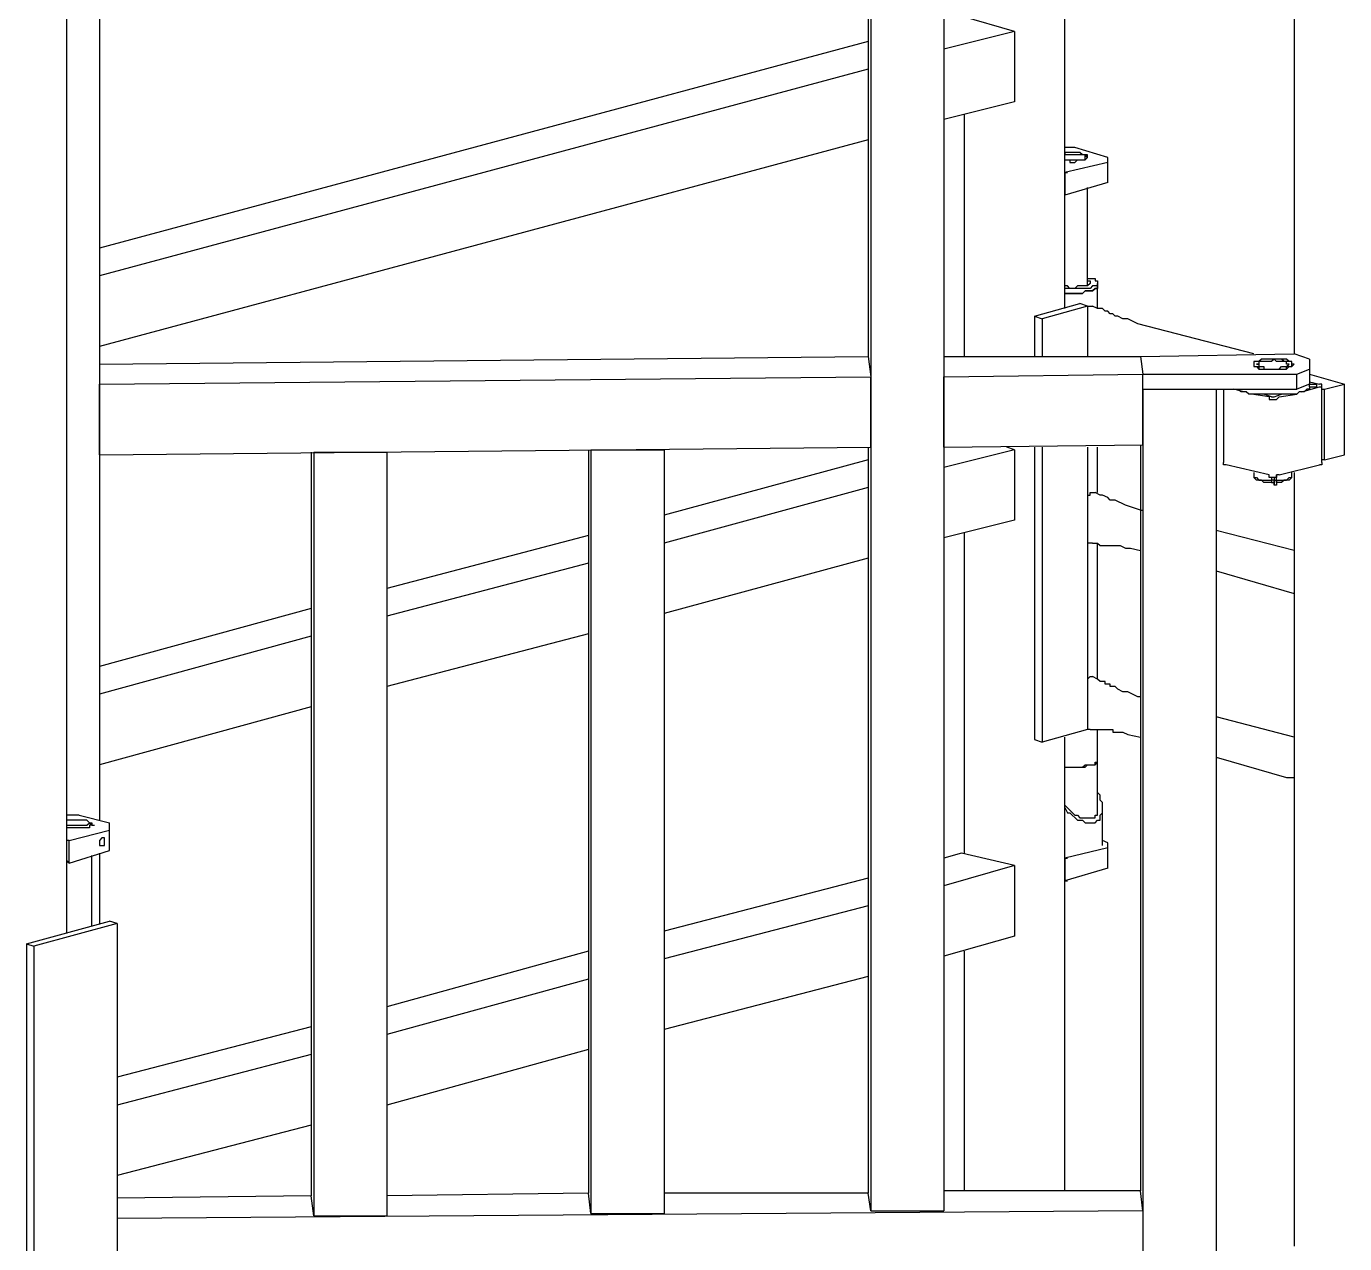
# Model space of a CAD drawing. Extents: x 855 to 1547, y 199 to 1196.
# Drawn here: x 1355.6 to 1409.4, y 1113.8 to 1163.6 of the extents above; entities that cross this region are included whole.
import ezdxf

# ---------------------------------------------------------------- set-up
doc = ezdxf.new("R2010")
doc.units = 0
doc.layers.add('2345-64C-02_Sort_layout', color=7, linetype='CONTINUOUS')

msp = doc.modelspace()

# ---------------------------------------------------------------- linework, layer by layer
at = {"layer": '2345-64C-02_Sort_layout', "color": 7}
for points in [[(1407.38427, 1178.4234), (1407.38427, 1150.19727)], [(1398.0099, 1152.05154), (1398.0099, 1175.84802)], [(1390.07778, 1173.78772), (1390.07778, 1115.17214), (1389.97468, 1115.89325)], [(1393.06517, 1173.89073), (1393.06517, 1115.17214)], [(1389.97468, 1171.52139), (1389.97468, 1150.09425)], [(1357.21593, 1126.5038), (1357.21593, 1167.9159)], [(1358.55512, 1165.34053), (1358.55512, 1131.13948)], [(1395.9496, 1163.3832), (1393.78628, 1164.00124)], [(1395.9496, 1163.3832), (1393.06517, 1162.66205)], [(1395.9496, 1163.3832), (1395.9496, 1160.49877), (1393.06517, 1159.77767)], [(1389.97468, 1162.97114), (1358.55512, 1154.5239)], [(1389.97468, 1161.83797), (1358.55512, 1153.39073)], [(1393.88925, 1159.9837), (1393.88925, 1150.09425)], [(1389.97468, 1158.95359), (1358.55512, 1150.50631)], [(1398.83402, 1158.33546), (1398.731, 1158.33546), (1398.62799, 1158.43847), (1398.00985, 1158.43847), (1398.00985, 1158.33546)], [(1398.42196, 1158.6445), (1398.0099, 1158.6445)], [(1399.76115, 1158.23244), (1398.42196, 1158.6445)], [(1398.0099, 1158.12943), (1398.83402, 1158.12943), (1398.83402, 1158.33546), (1398.00985, 1158.33546), (1398.0099, 1158.33546)], [(1398.0099, 1158.12943), (1398.21593, 1158.12943), (1398.21593, 1158.02641), (1398.42196, 1158.02641), (1398.52497, 1158.12943), (1398.83402, 1158.12943), (1398.93703, 1158.23244), (1398.93703, 1158.33546), (1398.83402, 1158.33546)], [(1399.76115, 1158.02641), (1398.0099, 1157.6144)], [(1398.93703, 1158.23244), (1398.83402, 1158.33546)], [(1399.76115, 1158.02641), (1399.76115, 1158.23244)], [(1399.76115, 1157.20229), (1399.76115, 1158.02641)], [(1398.0099, 1157.6144), (1398.0099, 1156.68722)], [(1398.0099, 1157.6144), (1398.11291, 1157.6144)], [(1399.76115, 1157.20229), (1398.0099, 1156.68722)], [(1398.0099, 1156.79023), (1398.0099, 1156.68722)], [(1398.93703, 1152.97867), (1398.93703, 1156.99626)], [(1398.83402, 1152.97867), (1398.52497, 1152.97867), (1398.42196, 1152.87566), (1398.21593, 1152.87566), (1398.11291, 1152.97867), (1398.00985, 1152.97867)], [(1398.0099, 1152.66963), (1398.731, 1152.66959), (1398.83402, 1152.77264), (1399.14302, 1152.77264), (1399.24604, 1152.87566), (1399.34905, 1152.87566), (1399.34905, 1152.97867)], [(1398.93703, 1153.1847), (1399.04001, 1153.1847), (1399.04001, 1153.08169), (1398.93703, 1152.97867), (1398.83402, 1152.97867)], [(1398.93703, 1153.28772), (1399.24604, 1153.28772), (1399.24604, 1153.1847), (1399.34905, 1153.1847), (1399.34905, 1152.97867), (1399.14302, 1152.97867), (1399.04001, 1152.87566)], [(1398.93703, 1152.97867), (1398.93703, 1153.08169)], [(1399.34909, 1152.97867), (1399.34905, 1152.87566), (1399.24604, 1152.87566), (1399.14302, 1152.77264), (1399.04001, 1152.77264)], [(1399.34909, 1152.97867), (1399.34909, 1153.08169)], [(1399.34909, 1152.05154), (1399.34909, 1152.97867)], [(1399.04001, 1152.87566), (1398.00985, 1152.87566)], [(1399.04001, 1152.77264), (1398.83402, 1152.77264), (1398.731, 1152.66959), (1398.00985, 1152.66959)], [(1396.77372, 1151.74249), (1398.62799, 1152.25757)], [(1398.93703, 1152.15455), (1397.08276, 1151.63948)], [(1398.93703, 1152.15455), (1398.62799, 1152.25757)], [(1398.93703, 1152.15455), (1398.93703, 1150.09425)], [(1398.93703, 1152.15455), (1399.04001, 1152.15455), (1399.14302, 1152.15455)], [(1400.99733, 1151.43345), (1400.58523, 1151.63948), (1400.3792, 1151.63948), (1400.17321, 1151.74249), (1400.0702, 1151.74249), (1399.96718, 1151.84551), (1399.86417, 1151.84551), (1399.76115, 1151.94852), (1399.65814, 1151.94852), (1399.55512, 1152.05154), (1399.34905, 1152.05154), (1399.14302, 1152.15455)], [(1396.77372, 1151.74249), (1396.77372, 1150.09425)], [(1396.77372, 1151.74249), (1397.08276, 1151.63948)], [(1397.08276, 1151.63948), (1397.08276, 1150.09425)], [(1405.73603, 1150.19727), (1400.99733, 1151.43345)], [(1358.55512, 1149.78516), (1389.97468, 1150.09425)], [(1389.97468, 1150.09425), (1390.07778, 1149.27013)], [(1393.06517, 1150.09425), (1401.10035, 1150.09425)], [(1401.10035, 1150.09425), (1407.38427, 1150.19727)], [(1401.10035, 1150.09425), (1401.20336, 1149.37315)], [(1401.10035, 1150.09425), (1401.20336, 1149.37315)], [(1406.56015, 1149.57918), (1407.07518, 1149.57918), (1407.17824, 1149.68219), (1407.28125, 1149.68219), (1407.38427, 1149.78516), (1407.28125, 1149.78516), (1407.28125, 1149.88818), (1407.17824, 1149.88818), (1407.07518, 1149.99119), (1406.04507, 1149.99119), (1405.94206, 1149.88818), (1405.83904, 1149.88826), (1405.73599, 1149.88818), (1405.73599, 1149.68219), (1405.83904, 1149.68219), (1405.94206, 1149.57918), (1406.56015, 1149.57918)], [(1407.28125, 1149.78516), (1407.28125, 1149.88818), (1406.97217, 1149.88818), (1406.86915, 1149.99119), (1406.04507, 1149.99119), (1405.94206, 1149.88818), (1405.73599, 1149.88818), (1405.73599, 1149.68219), (1405.94206, 1149.68219), (1405.94206, 1149.57918), (1406.04507, 1149.57918), (1407.07518, 1149.57918), (1407.07518, 1149.68219), (1407.28125, 1149.68219), (1407.28125, 1149.78516)], [(1405.73603, 1149.78516), (1405.73603, 1149.68219)], [(1407.17824, 1149.78516), (1407.07518, 1149.78516), (1407.07518, 1149.88818), (1406.66316, 1149.88818), (1406.56015, 1149.99119), (1406.45713, 1149.88818), (1405.94206, 1149.88818), (1405.94206, 1149.78516), (1405.83904, 1149.78516), (1405.94206, 1149.78516), (1405.94206, 1149.68219), (1406.14809, 1149.68219), (1406.14809, 1149.57918), (1406.35412, 1149.57918), (1406.45713, 1149.57918), (1406.76614, 1149.57918), (1406.86915, 1149.68219), (1407.07518, 1149.68219), (1407.17824, 1149.78516)], [(1407.28125, 1149.68219), (1407.28125, 1149.78516)], [(1408.00232, 1149.99124), (1407.38427, 1150.19727)], [(1408.00232, 1149.99124), (1408.00232, 1149.57918)], [(1358.55512, 1148.96109), (1390.07778, 1149.27013)], [(1390.07778, 1146.38571), (1390.07778, 1149.27013)], [(1393.06517, 1146.38571), (1393.06517, 1149.27013), (1401.20336, 1149.37315)], [(1401.20336, 1148.75506), (1401.20336, 1149.37315), (1407.48728, 1149.37315)], [(1401.20336, 1146.48872), (1401.20336, 1149.37315)], [(1407.48728, 1149.37315), (1408.00232, 1149.57918)], [(1408.00232, 1149.57918), (1408.00232, 1148.96109), (1407.48728, 1148.75506)], [(1407.48728, 1148.75506), (1407.48728, 1149.37315)], [(1408.00232, 1149.37315), (1409.44461, 1148.96109)], [(1358.55512, 1146.07671), (1358.55512, 1148.96109)], [(1401.20336, 1148.75506), (1407.48728, 1148.75506)], [(1401.20336, 1148.75506), (1401.20336, 1112.90581)], [(1401.20336, 1148.75506), (1404.19076, 1148.75506), (1404.19076, 1112.90581)], [(1404.49985, 1148.75506), (1404.49985, 1145.76762)], [(1405.32397, 1148.65208), (1404.91191, 1148.75506)], [(1407.5903, 1148.65208), (1407.48728, 1148.54898), (1405.52996, 1148.54898), (1405.42694, 1148.652), (1405.22095, 1148.652), (1405.11794, 1148.75501)], [(1408.00232, 1148.85807), (1408.00232, 1148.75501), (1407.89934, 1148.75501), (1407.79633, 1148.652), (1407.5903, 1148.652)], [(1407.69331, 1148.65208), (1408.41442, 1148.85807)], [(1408.00232, 1149.0641), (1408.41442, 1148.96109)], [(1408.00232, 1148.85807), (1408.00232, 1148.96109)], [(1408.00232, 1148.96109), (1408.31141, 1148.96109)], [(1408.00232, 1148.85807), (1408.31141, 1148.85807)], [(1408.31141, 1148.85807), (1408.31136, 1148.96109)], [(1408.41442, 1148.85807), (1408.51744, 1148.85807), (1408.51744, 1148.96109), (1408.41442, 1148.96109)], [(1408.51744, 1145.76762), (1408.51744, 1148.85807)], [(1408.51744, 1148.75506), (1408.62045, 1148.75506)], [(1408.62045, 1145.87063), (1408.62045, 1148.75506), (1409.44461, 1148.96109)], [(1409.44461, 1146.07671), (1409.44461, 1148.96109)], [(1406.35412, 1148.44601), (1405.63301, 1148.54898)], [(1406.45713, 1148.44601), (1406.14809, 1148.54898)], [(1406.35412, 1148.44601), (1406.35412, 1148.343), (1406.66316, 1148.343), (1406.76614, 1148.44601)], [(1406.45713, 1148.44601), (1406.56015, 1148.44601), (1406.86924, 1148.54898)], [(1406.76614, 1148.44601), (1407.48728, 1148.54898)], [(1358.55512, 1146.07671), (1390.07778, 1146.38571)], [(1367.31141, 1146.17968), (1367.31141, 1114.96611), (1367.20839, 1115.79023)], [(1367.20839, 1146.17968), (1367.20839, 1115.79023)], [(1367.31141, 1146.17968), (1370.29884, 1146.17968), (1370.29884, 1114.96611)], [(1378.64306, 1146.28269), (1378.64306, 1115.06913), (1378.54009, 1115.89325)], [(1378.54009, 1146.28269), (1378.54009, 1115.89325)], [(1378.64306, 1146.28269), (1381.6305, 1146.28269), (1381.6305, 1115.06913)], [(1389.97468, 1146.38571), (1389.97468, 1115.89325)], [(1393.06517, 1146.38571), (1401.20336, 1146.48872)], [(1395.9496, 1146.28269), (1393.06517, 1145.56159)], [(1395.9496, 1146.28269), (1395.9496, 1143.39827), (1393.06517, 1142.67717)], [(1395.9496, 1146.28269), (1395.64055, 1146.38571)], [(1396.77372, 1146.38571), (1396.77372, 1134.43596)], [(1398.93703, 1146.38571), (1398.93703, 1134.84802), (1397.08276, 1134.33295)], [(1397.08276, 1146.38571), (1397.08276, 1134.33295)], [(1399.34909, 1144.53144), (1399.34909, 1146.38571)], [(1401.10035, 1146.48872), (1401.10035, 1115.99626)], [(1408.62045, 1145.87063), (1409.44461, 1146.07671)], [(1389.97468, 1145.87063), (1381.6305, 1143.6043)], [(1404.60286, 1145.6646), (1404.4998, 1145.6646), (1404.4998, 1145.76762)], [(1406.35412, 1145.25254), (1404.60286, 1145.6646)], [(1406.76614, 1145.25254), (1408.41442, 1145.6646)], [(1408.51744, 1145.76762), (1408.51744, 1145.6646), (1408.41442, 1145.6646)], [(1408.62045, 1145.87063), (1408.51744, 1145.87063)], [(1405.73603, 1145.25254), (1405.73599, 1145.14953), (1405.83904, 1145.14953), (1405.94206, 1145.04651), (1406.45713, 1145.04651)], [(1405.73603, 1145.35556), (1405.73603, 1145.25254)], [(1405.73603, 1145.14953), (1405.83904, 1145.04651)], [(1406.45713, 1144.9435), (1406.14809, 1144.94346), (1406.04507, 1145.04651), (1405.83904, 1145.04651)], [(1406.76614, 1145.25254), (1406.66316, 1145.25254), (1406.66316, 1145.14953), (1406.35412, 1145.14953), (1406.35412, 1145.25254)], [(1406.45713, 1145.14953), (1406.45713, 1144.9435)], [(1406.56015, 1145.14953), (1406.56015, 1145.04651), (1406.45713, 1145.04651), (1406.45713, 1144.94346), (1406.56015, 1144.94346)], [(1406.56015, 1145.14953), (1406.56015, 1145.04651)], [(1406.56015, 1145.04651), (1406.56015, 1144.84048)], [(1406.56015, 1145.04651), (1406.66316, 1145.04651), (1406.66316, 1144.84044), (1406.56015, 1144.84044)], [(1406.56015, 1144.84048), (1406.56015, 1145.04651)], [(1406.56015, 1145.04651), (1406.56015, 1144.9435)], [(1406.66316, 1144.9435), (1406.66316, 1145.25254)], [(1406.66316, 1145.04651), (1407.07518, 1145.04651), (1407.17824, 1145.14953), (1407.28125, 1145.14953), (1407.28125, 1145.25254)], [(1407.17824, 1145.04651), (1406.97217, 1145.04651), (1406.86915, 1144.94346), (1406.66316, 1144.94346)], [(1407.17824, 1145.04651), (1407.28125, 1145.14953)], [(1407.28125, 1145.25254), (1407.28125, 1145.35556)], [(1407.38427, 1145.35556), (1407.38427, 1113.72993)], [(1389.97468, 1144.73751), (1381.6305, 1142.47114)], [(1398.93703, 1144.42842), (1399.04001, 1144.42842), (1399.04001, 1144.53144), (1399.24604, 1144.53144)], [(1401.10035, 1143.81033), (1400.48222, 1144.01636), (1400.0702, 1144.22239), (1399.86417, 1144.22239), (1399.76115, 1144.32541), (1399.55512, 1144.42842), (1399.45211, 1144.42842), (1399.24604, 1144.53144)], [(1401.10035, 1143.81033), (1401.20336, 1143.81033)], [(1378.54009, 1142.78018), (1370.29884, 1140.61686)], [(1393.88925, 1142.8832), (1393.88925, 1129.80028)], [(1407.38427, 1142.16209), (1404.19076, 1142.98621)], [(1399.14311, 1142.47114), (1399.04001, 1142.47114), (1398.93703, 1142.47114)], [(1399.14311, 1142.47114), (1399.34905, 1142.47114), (1399.45211, 1142.36812), (1400.27619, 1142.36812), (1400.48222, 1142.26511), (1400.68829, 1142.26511)], [(1399.34909, 1136.90832), (1399.34909, 1142.47114)], [(1400.68829, 1142.26511), (1401.10035, 1142.16209)], [(1389.97468, 1141.85305), (1381.6305, 1139.58671)], [(1378.54009, 1141.64702), (1370.29884, 1139.4837)], [(1404.19076, 1141.33797), (1407.38427, 1140.41083)], [(1367.20839, 1139.79274), (1358.55512, 1137.4234)], [(1367.20839, 1138.65958), (1358.55512, 1136.29023)], [(1378.54009, 1138.76259), (1370.29884, 1136.59928)], [(1398.93703, 1136.90832), (1399.04001, 1137.01134), (1399.14302, 1137.01134)], [(1400.99733, 1136.18722), (1400.58523, 1136.39325), (1400.3792, 1136.39325), (1400.17321, 1136.49626), (1400.0702, 1136.59928), (1399.86417, 1136.59928), (1399.86417, 1136.70229), (1399.65814, 1136.70229), (1399.65814, 1136.80531), (1399.45211, 1136.80531), (1399.34905, 1136.90832), (1399.14302, 1137.01134)], [(1367.20839, 1135.77516), (1358.55512, 1133.40581)], [(1401.10035, 1136.18722), (1400.99733, 1136.18722)], [(1407.38427, 1134.53898), (1404.19076, 1135.3631)], [(1399.04001, 1134.84802), (1399.04001, 1134.84802), (1398.93703, 1134.84802)], [(1399.04001, 1134.84802), (1399.96718, 1134.84802), (1399.96718, 1134.74501), (1400.3792, 1134.74501), (1400.58523, 1134.64199)], [(1399.34909, 1133.61184), (1399.34909, 1134.84802)], [(1396.77372, 1134.43596), (1397.08276, 1134.33295)], [(1398.0099, 1115.99626), (1398.0099, 1134.53898)], [(1400.58527, 1134.64199), (1401.10035, 1134.53898)], [(1398.0099, 1133.30279), (1398.83402, 1133.30279), (1398.93703, 1133.40581), (1399.24604, 1133.40581), (1399.24604, 1133.50882), (1399.34905, 1133.50882), (1399.34905, 1133.61184)], [(1398.0099, 1133.30279), (1398.731, 1133.30279), (1398.83402, 1133.40581), (1399.24604, 1133.40581), (1399.34905, 1133.50882), (1399.34905, 1133.61184)], [(1399.34909, 1131.75757), (1399.34909, 1133.61184)], [(1404.19076, 1133.71485), (1407.07522, 1132.89073)], [(1407.07522, 1132.89073), (1407.17824, 1132.89073), (1407.38427, 1132.89073)], [(1399.14311, 1131.03646), (1399.24604, 1131.03646), (1399.34905, 1131.13948), (1399.45211, 1131.13948), (1399.45211, 1131.34551), (1399.55512, 1131.44852), (1399.55512, 1131.86058), (1399.45211, 1131.9636), (1399.45211, 1132.16963), (1399.34905, 1132.27264)], [(1398.0099, 1131.75757), (1398.42196, 1131.34551), (1398.52497, 1131.34551), (1398.62799, 1131.24249), (1399.24604, 1131.24249), (1399.24604, 1131.34551), (1399.34905, 1131.34551), (1399.34905, 1131.75757)], [(1398.0099, 1131.65455), (1398.11291, 1131.44852), (1398.21593, 1131.44852), (1398.52497, 1131.13948), (1398.731, 1131.13948), (1398.83402, 1131.03646), (1399.14302, 1131.03646)], [(1399.55512, 1130.10933), (1399.55512, 1131.65455)], [(1357.731, 1131.34551), (1357.21593, 1131.34551)], [(1357.93708, 1130.93345), (1358.04001, 1130.93345), (1358.14302, 1131.03646), (1358.04001, 1131.13948), (1357.21593, 1131.13948)], [(1358.14306, 1131.03646), (1358.24608, 1131.03646), (1358.24608, 1130.93345), (1358.14302, 1130.93345), (1358.14302, 1130.83043), (1357.21593, 1130.83043)], [(1357.21593, 1130.93345), (1357.93699, 1130.93345)], [(1357.731, 1131.34551), (1358.96718, 1131.03646)], [(1358.14306, 1131.03646), (1358.24608, 1130.93345), (1358.14302, 1130.93345), (1358.14302, 1130.83043), (1358.04001, 1130.83043)], [(1358.14306, 1131.03646), (1358.24608, 1131.03646)], [(1358.24608, 1130.93345), (1358.34909, 1130.93345)], [(1358.96718, 1130.72742), (1358.96718, 1131.03646)], [(1358.04005, 1130.83043), (1357.21593, 1130.83043)], [(1357.31894, 1129.38822), (1357.31894, 1130.31536), (1358.96718, 1130.72742)], [(1358.55512, 1130.21234), (1358.55512, 1130.10933), (1358.76115, 1130.10933), (1358.76115, 1130.41837), (1358.65814, 1130.41837), (1358.55512, 1130.31536), (1358.55512, 1130.21234)], [(1358.96718, 1129.9033), (1358.96718, 1130.72742)], [(1357.31894, 1130.31536), (1357.21593, 1130.31536)], [(1357.31894, 1129.38822), (1358.96718, 1129.9033)], [(1358.55512, 1129.80028), (1358.55512, 1126.91586)], [(1393.78628, 1129.80028), (1393.06517, 1129.59425)], [(1395.9496, 1129.28521), (1393.78628, 1129.80028)], [(1399.76115, 1130.00631), (1398.0099, 1129.59425)], [(1399.76115, 1130.21234), (1399.55512, 1130.31536)], [(1399.76115, 1130.00631), (1399.76115, 1130.21234)], [(1399.76115, 1129.18219), (1399.76115, 1130.00631)], [(1357.31894, 1129.38822), (1357.21593, 1129.49124)], [(1358.24608, 1126.81284), (1358.24608, 1129.69727)], [(1395.9496, 1129.28521), (1395.9496, 1126.40078), (1393.06517, 1125.57666)], [(1395.9496, 1129.28521), (1393.06517, 1128.46109)], [(1398.0099, 1129.59425), (1398.0099, 1128.66712), (1398.11291, 1128.66712)], [(1398.0099, 1129.59425), (1398.11291, 1129.59425)], [(1389.97468, 1128.77013), (1381.6305, 1126.60681)], [(1399.76115, 1129.18219), (1398.0099, 1128.66712)], [(1389.97468, 1127.63697), (1381.6305, 1125.47365)], [(1355.56769, 1126.09174), (1358.96718, 1127.01887)], [(1359.27623, 1126.91586), (1359.27623, 1109.60933), (1355.87673, 1108.68219)], [(1359.27623, 1126.91586), (1355.87673, 1125.98872)], [(1359.27623, 1126.91586), (1358.96718, 1127.01887)], [(1355.56769, 1126.09174), (1355.56769, 1108.78521)], [(1355.56769, 1126.09174), (1355.87673, 1125.98872), (1355.87673, 1108.68219)], [(1378.54009, 1125.78269), (1370.29884, 1123.51636)], [(1393.88925, 1125.78269), (1393.88925, 1115.99626)], [(1378.54009, 1124.64953), (1370.29884, 1122.3832)], [(1389.97468, 1124.75254), (1381.6305, 1122.58923)], [(1367.20839, 1122.69224), (1359.27623, 1120.63194)], [(1378.54009, 1121.76511), (1370.29884, 1119.49877)], [(1367.20839, 1121.55908), (1359.27623, 1119.49877)], [(1367.20839, 1118.67465), (1359.27623, 1116.61435)], [(1378.54009, 1115.89325), (1370.29884, 1115.79023)], [(1389.97468, 1115.89325), (1381.6305, 1115.89325)], [(1401.20336, 1115.17214), (1401.10035, 1115.99626), (1393.06517, 1115.99626)], [(1367.20839, 1115.79023), (1359.27623, 1115.68722)], [(1401.20336, 1115.17214), (1359.27623, 1114.8631)], [(1401.20336, 1115.17214), (1401.20336, 1112.28772), (1359.27623, 1111.97867)], [(1367.31141, 1114.96611), (1370.29884, 1114.96611)], [(1378.64306, 1115.06913), (1381.6305, 1115.06913)], [(1390.07778, 1115.17214), (1393.06517, 1115.17214)]]:
    msp.add_lwpolyline(points, dxfattribs=at)

doc.saveas('drawing.dxf')
